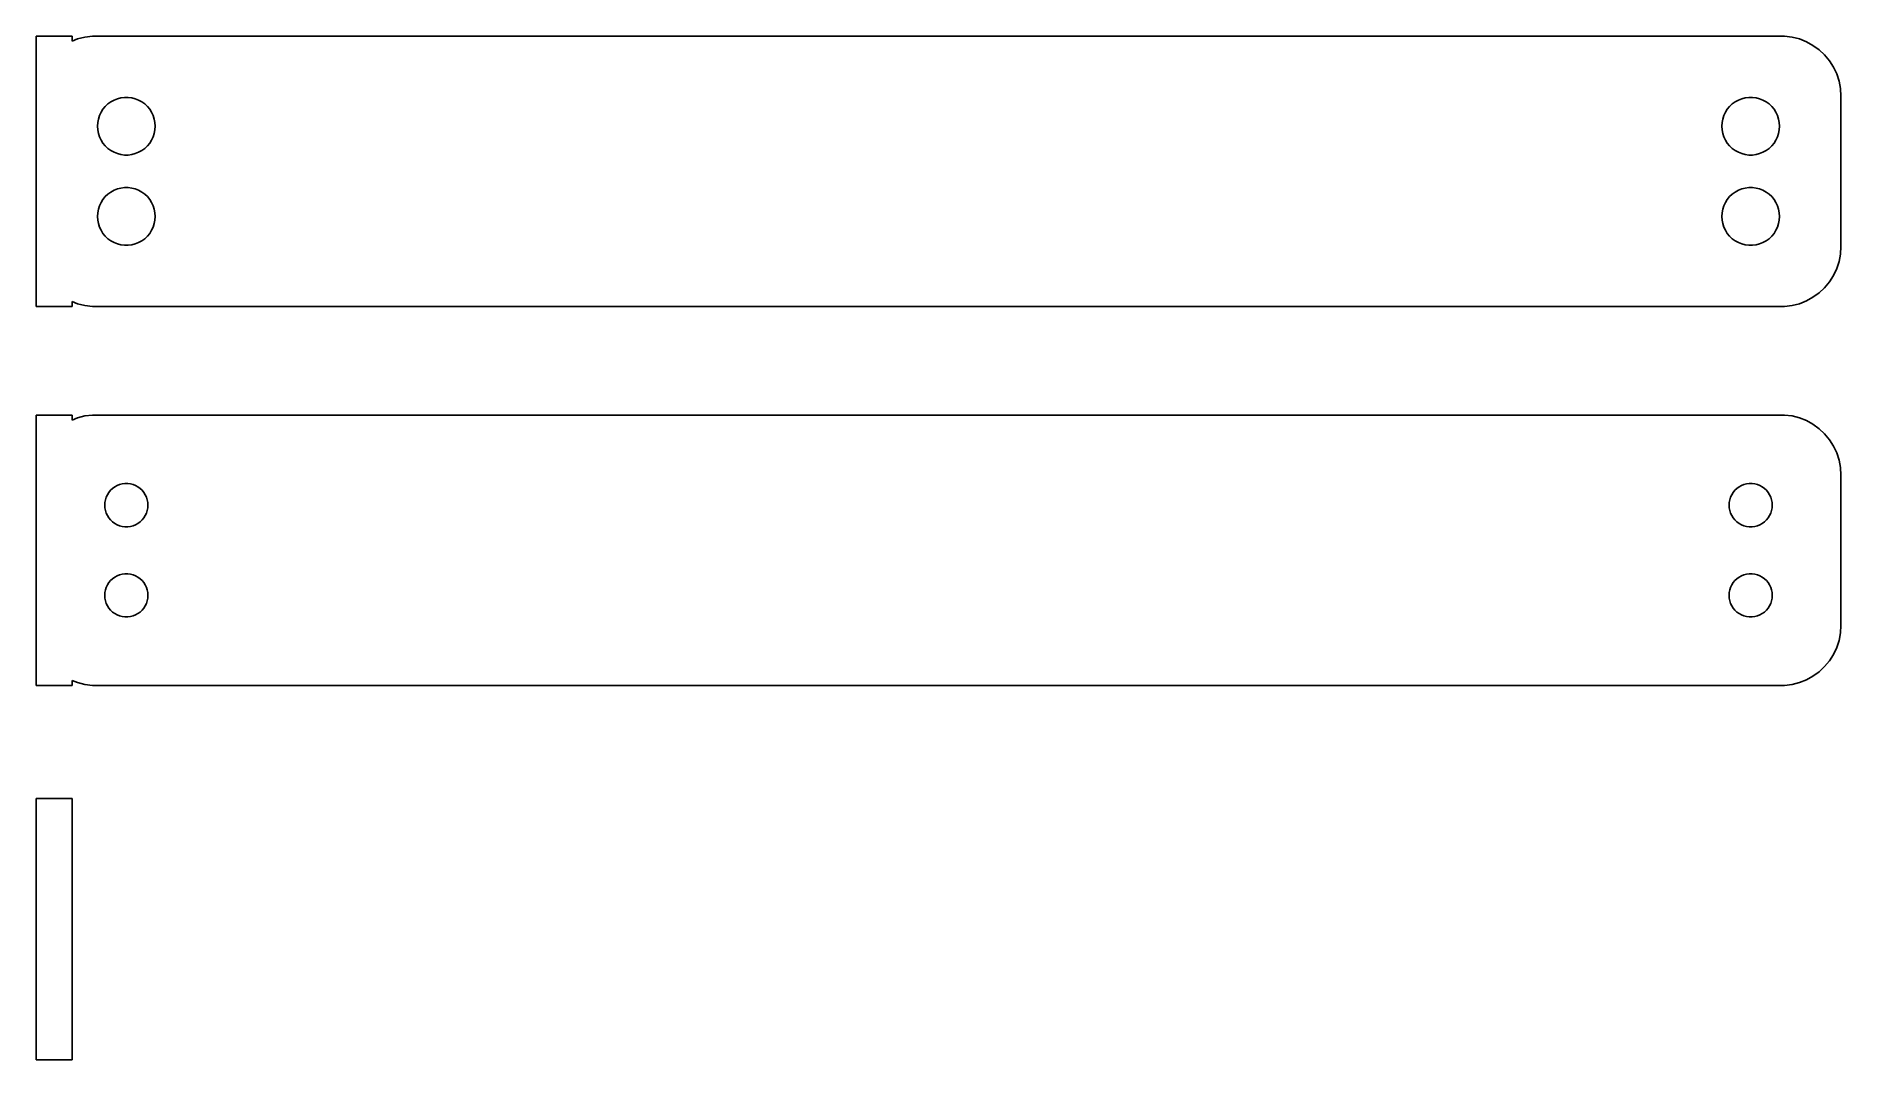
# Model space of a CAD drawing. Header units: metres. Extents: x -75 to 75, y -11 to 74.
import ezdxf

# ---------------------------------------------------------------- set-up
doc = ezdxf.new("R2010")
doc.units = ezdxf.units.M

msp = doc.modelspace()

# ---------------------------------------------------------------- linework, layer by layer
for p, q in [((-72, 74.2401), (-75, 74.2401)), ((-75, 74.2401), (-75, 51.7599)), ((-72, 73.8252), (-72, 74.2401)), ((-71.5451, 74.0053), (-72, 73.8252)), ((-70.9369, 74.1614), (-71.5451, 74.0053)), ((-70.3139, 74.2401), (-70.9369, 74.1614)), ((70.3139, 74.2401), (-70.3139, 74.2401)), ((70.9369, 74.1614), (70.3139, 74.2401)), ((71.5451, 74.0053), (70.9369, 74.1614)), ((72.1289, 73.7741), (71.5451, 74.0053)), ((72.6791, 73.4716), (72.1289, 73.7741)), ((73.1871, 73.1026), (72.6791, 73.4716)), ((73.6448, 72.6727), (73.1871, 73.1026)), ((74.0451, 72.1889), (73.6448, 72.6727)), ((74.3815, 71.6588), (74.0451, 72.1889)), ((74.6489, 71.0906), (74.3815, 71.6588)), ((74.8429, 70.4934), (74.6489, 71.0906)), ((-68.5219, 68.9216), (-68.2416, 69.0325)), ((-68.2416, 69.0325), (-67.9497, 69.1075)), ((-67.9497, 69.1075), (-67.6507, 69.1453)), ((-67.6507, 69.1453), (-67.3493, 69.1453)), ((-67.3493, 69.1453), (-67.0503, 69.1075)), ((-67.0503, 69.1075), (-66.7584, 69.0325)), ((-66.7584, 69.0325), (-66.4781, 68.9216)), ((66.4781, 68.9216), (66.7584, 69.0325)), ((66.7584, 69.0325), (67.0503, 69.1075)), ((67.0503, 69.1075), (67.3493, 69.1453)), ((67.3493, 69.1453), (67.6507, 69.1453)), ((67.6507, 69.1453), (67.9497, 69.1075)), ((67.9497, 69.1075), (68.2416, 69.0325)), ((68.2416, 69.0325), (68.5219, 68.9216)), ((74.9606, 69.8767), (74.8429, 70.4934)), ((75, 69.25), (74.9606, 69.8767)), ((75, 56.75), (75, 69.25)), ((-69.8246, 67.3468), (-69.7315, 67.6335)), ((-69.7315, 67.6335), (-69.6031, 67.9062)), ((-69.6031, 67.9062), (-69.4416, 68.1607)), ((-69.4416, 68.1607), (-69.2495, 68.3929)), ((-69.2495, 68.3929), (-69.0298, 68.5992)), ((-69.0298, 68.5992), (-68.786, 68.7764)), ((-68.786, 68.7764), (-68.5219, 68.9216)), ((-66.4781, 68.9216), (-66.214, 68.7764)), ((-66.214, 68.7764), (-65.9702, 68.5992)), ((-65.9702, 68.5992), (-65.7505, 68.3929)), ((-65.7505, 68.3929), (-65.5583, 68.1607)), ((-65.5583, 68.1607), (-65.3969, 67.9062)), ((-65.3969, 67.9062), (-65.2685, 67.6335)), ((-65.2685, 67.6335), (-65.1754, 67.3468)), ((65.1754, 67.3468), (65.2685, 67.6335)), ((65.2685, 67.6335), (65.3969, 67.9062)), ((65.3969, 67.9062), (65.5583, 68.1607)), ((65.5583, 68.1607), (65.7505, 68.3929)), ((65.7505, 68.3929), (65.9702, 68.5992)), ((65.9702, 68.5992), (66.214, 68.7764)), ((66.214, 68.7764), (66.4781, 68.9216)), ((68.5219, 68.9216), (68.786, 68.7764)), ((68.786, 68.7764), (69.0298, 68.5992)), ((69.0298, 68.5992), (69.2495, 68.3929)), ((69.2495, 68.3929), (69.4416, 68.1607)), ((69.4416, 68.1607), (69.6031, 67.9062)), ((69.6031, 67.9062), (69.7315, 67.6335)), ((69.7315, 67.6335), (69.8246, 67.3468)), ((-69.9, 66.75), (-69.8811, 67.0508)), ((-69.8811, 66.4492), (-69.9, 66.75)), ((-69.8811, 67.0508), (-69.8246, 67.3468)), ((-69.8246, 66.1531), (-69.8811, 66.4492)), ((-69.7315, 65.8665), (-69.8246, 66.1531)), ((-65.1754, 66.1531), (-65.2685, 65.8665)), ((-65.1754, 67.3468), (-65.1189, 67.0508)), ((-65.1189, 66.4492), (-65.1754, 66.1531)), ((-65.1189, 67.0508), (-65.1, 66.75)), ((-65.1, 66.75), (-65.1189, 66.4492)), ((65.1, 66.75), (65.1189, 67.0508)), ((65.1189, 66.4492), (65.1, 66.75)), ((65.1189, 67.0508), (65.1754, 67.3468)), ((65.1754, 66.1531), (65.1189, 66.4492)), ((65.2685, 65.8665), (65.1754, 66.1531)), ((69.8246, 66.1531), (69.7315, 65.8665)), ((69.8246, 67.3468), (69.8811, 67.0508)), ((69.8811, 66.4492), (69.8246, 66.1531)), ((69.8811, 67.0508), (69.9, 66.75)), ((69.9, 66.75), (69.8811, 66.4492)), ((-69.6031, 65.5938), (-69.7315, 65.8665)), ((-69.4416, 65.3393), (-69.6031, 65.5938)), ((-69.2495, 65.1071), (-69.4416, 65.3393)), ((-69.0298, 64.9008), (-69.2495, 65.1071)), ((-68.786, 64.7236), (-69.0298, 64.9008)), ((-68.5219, 64.5784), (-68.786, 64.7236)), ((-68.2416, 64.4675), (-68.5219, 64.5784)), ((-66.4781, 64.5784), (-66.7584, 64.4675)), ((-66.214, 64.7236), (-66.4781, 64.5784)), ((-65.9702, 64.9008), (-66.214, 64.7236)), ((-65.7505, 65.1071), (-65.9702, 64.9008)), ((-65.5583, 65.3393), (-65.7505, 65.1071)), ((-65.3969, 65.5938), (-65.5583, 65.3393)), ((-65.2685, 65.8665), (-65.3969, 65.5938)), ((65.3969, 65.5938), (65.2685, 65.8665)), ((65.5583, 65.3393), (65.3969, 65.5938)), ((65.7505, 65.1071), (65.5583, 65.3393)), ((65.9702, 64.9008), (65.7505, 65.1071)), ((66.214, 64.7236), (65.9702, 64.9008)), ((66.4781, 64.5784), (66.214, 64.7236)), ((66.7584, 64.4675), (66.4781, 64.5784)), ((68.5219, 64.5784), (68.2416, 64.4675)), ((68.786, 64.7236), (68.5219, 64.5784)), ((69.0298, 64.9008), (68.786, 64.7236)), ((69.2495, 65.1071), (69.0298, 64.9008)), ((69.4416, 65.3393), (69.2495, 65.1071)), ((69.6031, 65.5938), (69.4416, 65.3393)), ((69.7315, 65.8665), (69.6031, 65.5938)), ((-67.9497, 64.3925), (-68.2416, 64.4675)), ((-67.6507, 64.3547), (-67.9497, 64.3925)), ((-67.3493, 64.3547), (-67.6507, 64.3547)), ((-67.0503, 64.3925), (-67.3493, 64.3547)), ((-66.7584, 64.4675), (-67.0503, 64.3925)), ((67.0503, 64.3925), (66.7584, 64.4675)), ((67.3493, 64.3547), (67.0503, 64.3925)), ((67.6507, 64.3547), (67.3493, 64.3547)), ((67.9497, 64.3925), (67.6507, 64.3547)), ((68.2416, 64.4675), (67.9497, 64.3925)), ((-68.5219, 61.4216), (-68.2416, 61.5325)), ((-68.2416, 61.5325), (-67.9497, 61.6075)), ((-67.9497, 61.6075), (-67.6507, 61.6453)), ((-67.6507, 61.6453), (-67.3493, 61.6453)), ((-67.3493, 61.6453), (-67.0503, 61.6075)), ((-67.0503, 61.6075), (-66.7584, 61.5325)), ((-66.7584, 61.5325), (-66.4781, 61.4216)), ((66.4781, 61.4216), (66.7584, 61.5325)), ((66.7584, 61.5325), (67.0503, 61.6075)), ((67.0503, 61.6075), (67.3493, 61.6453)), ((67.3493, 61.6453), (67.6507, 61.6453)), ((67.6507, 61.6453), (67.9497, 61.6075)), ((67.9497, 61.6075), (68.2416, 61.5325)), ((68.2416, 61.5325), (68.5219, 61.4216)), ((-69.8246, 59.8469), (-69.7315, 60.1335)), ((-69.7315, 60.1335), (-69.6031, 60.4062)), ((-69.6031, 60.4062), (-69.4416, 60.6607)), ((-69.4416, 60.6607), (-69.2495, 60.8929)), ((-69.2495, 60.8929), (-69.0298, 61.0992)), ((-69.0298, 61.0992), (-68.786, 61.2764)), ((-68.786, 61.2764), (-68.5219, 61.4216)), ((-66.4781, 61.4216), (-66.214, 61.2764)), ((-66.214, 61.2764), (-65.9702, 61.0992)), ((-65.9702, 61.0992), (-65.7505, 60.8929)), ((-65.7505, 60.8929), (-65.5583, 60.6607)), ((-65.5583, 60.6607), (-65.3969, 60.4062)), ((-65.3969, 60.4062), (-65.2685, 60.1335)), ((-65.2685, 60.1335), (-65.1754, 59.8469)), ((65.1754, 59.8469), (65.2685, 60.1335)), ((65.2685, 60.1335), (65.3969, 60.4062)), ((65.3969, 60.4062), (65.5583, 60.6607)), ((65.5583, 60.6607), (65.7505, 60.8929)), ((65.7505, 60.8929), (65.9702, 61.0992)), ((65.9702, 61.0992), (66.214, 61.2764)), ((66.214, 61.2764), (66.4781, 61.4216)), ((68.5219, 61.4216), (68.786, 61.2764)), ((68.786, 61.2764), (69.0298, 61.0992)), ((69.0298, 61.0992), (69.2495, 60.8929)), ((69.2495, 60.8929), (69.4416, 60.6607)), ((69.4416, 60.6607), (69.6031, 60.4062)), ((69.6031, 60.4062), (69.7315, 60.1335)), ((69.7315, 60.1335), (69.8246, 59.8469)), ((-69.9, 59.25), (-69.8811, 59.5508)), ((-69.8811, 58.9492), (-69.9, 59.25)), ((-69.8811, 59.5508), (-69.8246, 59.8469)), ((-69.8246, 58.6532), (-69.8811, 58.9492)), ((-69.7315, 58.3665), (-69.8246, 58.6532)), ((-65.1754, 58.6532), (-65.2685, 58.3665)), ((-65.1754, 59.8469), (-65.1189, 59.5508)), ((-65.1189, 58.9492), (-65.1754, 58.6532)), ((-65.1189, 59.5508), (-65.1, 59.25)), ((-65.1, 59.25), (-65.1189, 58.9492)), ((65.1, 59.25), (65.1189, 59.5508)), ((65.1189, 58.9492), (65.1, 59.25)), ((65.1189, 59.5508), (65.1754, 59.8469)), ((65.1754, 58.6532), (65.1189, 58.9492)), ((65.2685, 58.3665), (65.1754, 58.6532)), ((69.8246, 58.6532), (69.7315, 58.3665)), ((69.8246, 59.8469), (69.8811, 59.5508)), ((69.8811, 58.9492), (69.8246, 58.6532)), ((69.8811, 59.5508), (69.9, 59.25)), ((69.9, 59.25), (69.8811, 58.9492)), ((-69.6031, 58.0938), (-69.7315, 58.3665)), ((-69.4416, 57.8393), (-69.6031, 58.0938)), ((-69.2495, 57.6071), (-69.4416, 57.8393)), ((-69.0298, 57.4008), (-69.2495, 57.6071)), ((-68.786, 57.2236), (-69.0298, 57.4008)), ((-68.5219, 57.0784), (-68.786, 57.2236)), ((-68.2416, 56.9675), (-68.5219, 57.0784)), ((-66.4781, 57.0784), (-66.7584, 56.9675)), ((-66.214, 57.2236), (-66.4781, 57.0784)), ((-65.9702, 57.4008), (-66.214, 57.2236)), ((-65.7505, 57.6071), (-65.9702, 57.4008)), ((-65.5583, 57.8393), (-65.7505, 57.6071)), ((-65.3969, 58.0938), (-65.5583, 57.8393)), ((-65.2685, 58.3665), (-65.3969, 58.0938)), ((65.3969, 58.0938), (65.2685, 58.3665)), ((65.5583, 57.8393), (65.3969, 58.0938)), ((65.7505, 57.6071), (65.5583, 57.8393)), ((65.9702, 57.4008), (65.7505, 57.6071)), ((66.214, 57.2236), (65.9702, 57.4008)), ((66.4781, 57.0784), (66.214, 57.2236)), ((66.7584, 56.9675), (66.4781, 57.0784)), ((68.5219, 57.0784), (68.2416, 56.9675)), ((68.786, 57.2236), (68.5219, 57.0784)), ((69.0298, 57.4008), (68.786, 57.2236)), ((69.2495, 57.6071), (69.0298, 57.4008)), ((69.4416, 57.8393), (69.2495, 57.6071)), ((69.6031, 58.0938), (69.4416, 57.8393)), ((69.7315, 58.3665), (69.6031, 58.0938)), ((-67.9497, 56.8925), (-68.2416, 56.9675)), ((-67.6507, 56.8547), (-67.9497, 56.8925)), ((-67.3493, 56.8547), (-67.6507, 56.8547)), ((-67.0503, 56.8925), (-67.3493, 56.8547)), ((-66.7584, 56.9675), (-67.0503, 56.8925)), ((67.0503, 56.8925), (66.7584, 56.9675)), ((67.3493, 56.8547), (67.0503, 56.8925)), ((67.6507, 56.8547), (67.3493, 56.8547)), ((67.9497, 56.8925), (67.6507, 56.8547)), ((68.2416, 56.9675), (67.9497, 56.8925)), ((74.6489, 54.9094), (74.8429, 55.5066)), ((74.8429, 55.5066), (74.9606, 56.1233)), ((74.9606, 56.1233), (75, 56.75)), ((74.0451, 53.8111), (74.3815, 54.3412)), ((74.3815, 54.3412), (74.6489, 54.9094)), ((72.1289, 52.2259), (72.6791, 52.5284)), ((72.6791, 52.5284), (73.1871, 52.8974)), ((73.1871, 52.8974), (73.6448, 53.3273)), ((73.6448, 53.3273), (74.0451, 53.8111)), ((-75, 51.7599), (-72, 51.7599)), ((-72, 52.1748), (-71.5451, 51.9947)), ((-72, 51.7599), (-72, 52.1748)), ((-71.5451, 51.9947), (-70.9369, 51.8386)), ((-70.9369, 51.8386), (-70.3139, 51.7599)), ((-70.3139, 51.7599), (70.3139, 51.7599)), ((70.3139, 51.7599), (70.9369, 51.8386)), ((70.9369, 51.8386), (71.5451, 51.9947)), ((71.5451, 51.9947), (72.1289, 52.2259)), ((-72, 42.7401), (-75, 42.7401)), ((-75, 42.7401), (-75, 20.2599)), ((-72, 42.3252), (-72, 42.7401)), ((-71.5451, 42.5053), (-72, 42.3252)), ((-70.9369, 42.6614), (-71.5451, 42.5053)), ((-70.3139, 42.7401), (-70.9369, 42.6614)), ((70.3139, 42.7401), (-70.3139, 42.7401)), ((70.9369, 42.6614), (70.3139, 42.7401)), ((71.5451, 42.5053), (70.9369, 42.6614)), ((72.1289, 42.2741), (71.5451, 42.5053)), ((72.6791, 41.9716), (72.1289, 42.2741)), ((73.1871, 41.6026), (72.6791, 41.9716)), ((73.6448, 41.1727), (73.1871, 41.6026)), ((74.0451, 40.6889), (73.6448, 41.1727)), ((74.3815, 40.1588), (74.0451, 40.6889)), ((74.6489, 39.5906), (74.3815, 40.1588)), ((74.8429, 38.9934), (74.6489, 39.5906)), ((74.9606, 38.3767), (74.8429, 38.9934)), ((75, 37.75), (74.9606, 38.3767)), ((75, 25.25), (75, 37.75)), ((-69.1736, 35.9126), (-69.0773, 36.1171)), ((-69.0773, 36.1171), (-68.9562, 36.308)), ((-68.9562, 36.308), (-68.8121, 36.4822)), ((-68.8121, 36.4822), (-68.6474, 36.6369)), ((-68.6474, 36.6369), (-68.4645, 36.7698)), ((-68.4645, 36.7698), (-68.2664, 36.8787)), ((-68.2664, 36.8787), (-68.0562, 36.9619)), ((-68.0562, 36.9619), (-67.8373, 37.0181)), ((-67.8373, 37.0181), (-67.613, 37.0464)), ((-67.613, 37.0464), (-67.387, 37.0464)), ((-67.387, 37.0464), (-67.1627, 37.0181)), ((-67.1627, 37.0181), (-66.9438, 36.9619)), ((-66.9438, 36.9619), (-66.7336, 36.8787)), ((-66.7336, 36.8787), (-66.5355, 36.7698)), ((-66.5355, 36.7698), (-66.3526, 36.6369)), ((-66.3526, 36.6369), (-66.1879, 36.4822)), ((-66.1879, 36.4822), (-66.0438, 36.308)), ((-66.0438, 36.308), (-65.9226, 36.1171)), ((-65.9226, 36.1171), (-65.8264, 35.9126)), ((65.8264, 35.9126), (65.9226, 36.1171)), ((65.9226, 36.1171), (66.0438, 36.308)), ((66.0438, 36.308), (66.1879, 36.4822)), ((66.1879, 36.4822), (66.3526, 36.6369)), ((66.3526, 36.6369), (66.5355, 36.7698)), ((66.5355, 36.7698), (66.7336, 36.8787)), ((66.7336, 36.8787), (66.9438, 36.9619)), ((66.9438, 36.9619), (67.1627, 37.0181)), ((67.1627, 37.0181), (67.387, 37.0464)), ((67.387, 37.0464), (67.613, 37.0464)), ((67.613, 37.0464), (67.8373, 37.0181)), ((67.8373, 37.0181), (68.0562, 36.9619)), ((68.0562, 36.9619), (68.2664, 36.8787)), ((68.2664, 36.8787), (68.4645, 36.7698)), ((68.4645, 36.7698), (68.6474, 36.6369)), ((68.6474, 36.6369), (68.8121, 36.4822)), ((68.8121, 36.4822), (68.9562, 36.308)), ((68.9562, 36.308), (69.0773, 36.1171)), ((69.0773, 36.1171), (69.1736, 35.9126)), ((-69.3, 35.25), (-69.2858, 35.4756)), ((-69.2858, 35.0244), (-69.3, 35.25)), ((-69.2858, 35.4756), (-69.2434, 35.6976)), ((-69.2434, 34.8024), (-69.2858, 35.0244)), ((-69.2434, 35.6976), (-69.1736, 35.9126)), ((-69.1736, 34.5874), (-69.2434, 34.8024)), ((-69.0773, 34.3828), (-69.1736, 34.5874)), ((-65.8264, 34.5874), (-65.9226, 34.3828)), ((-65.8264, 35.9126), (-65.7565, 35.6976)), ((-65.7565, 34.8024), (-65.8264, 34.5874)), ((-65.7565, 35.6976), (-65.7142, 35.4756)), ((-65.7142, 35.0244), (-65.7565, 34.8024)), ((-65.7142, 35.4756), (-65.7, 35.25)), ((-65.7, 35.25), (-65.7142, 35.0244)), ((65.7, 35.25), (65.7142, 35.4756)), ((65.7142, 35.0244), (65.7, 35.25)), ((65.7142, 35.4756), (65.7565, 35.6976)), ((65.7565, 34.8024), (65.7142, 35.0244)), ((65.7565, 35.6976), (65.8264, 35.9126)), ((65.8264, 34.5874), (65.7565, 34.8024)), ((65.9226, 34.3828), (65.8264, 34.5874)), ((69.1736, 34.5874), (69.0773, 34.3828)), ((69.1736, 35.9126), (69.2434, 35.6976)), ((69.2434, 34.8024), (69.1736, 34.5874)), ((69.2434, 35.6976), (69.2858, 35.4756)), ((69.2858, 35.0244), (69.2434, 34.8024)), ((69.2858, 35.4756), (69.3, 35.25)), ((69.3, 35.25), (69.2858, 35.0244)), ((-68.9562, 34.192), (-69.0773, 34.3828)), ((-68.8121, 34.0178), (-68.9562, 34.192)), ((-68.6474, 33.8631), (-68.8121, 34.0178)), ((-68.4645, 33.7302), (-68.6474, 33.8631)), ((-68.2664, 33.6213), (-68.4645, 33.7302)), ((-68.0562, 33.5381), (-68.2664, 33.6213)), ((-67.8373, 33.4819), (-68.0562, 33.5381)), ((-67.613, 33.4536), (-67.8373, 33.4819)), ((-67.387, 33.4536), (-67.613, 33.4536)), ((-67.1627, 33.4819), (-67.387, 33.4536)), ((-66.9438, 33.5381), (-67.1627, 33.4819)), ((-66.7336, 33.6213), (-66.9438, 33.5381)), ((-66.5355, 33.7302), (-66.7336, 33.6213)), ((-66.3526, 33.8631), (-66.5355, 33.7302)), ((-66.1879, 34.0178), (-66.3526, 33.8631)), ((-66.0438, 34.192), (-66.1879, 34.0178)), ((-65.9226, 34.3828), (-66.0438, 34.192)), ((66.0438, 34.192), (65.9226, 34.3828)), ((66.1879, 34.0178), (66.0438, 34.192)), ((66.3526, 33.8631), (66.1879, 34.0178)), ((66.5355, 33.7302), (66.3526, 33.8631)), ((66.7336, 33.6213), (66.5355, 33.7302)), ((66.9438, 33.5381), (66.7336, 33.6213)), ((67.1627, 33.4819), (66.9438, 33.5381)), ((67.387, 33.4536), (67.1627, 33.4819)), ((67.613, 33.4536), (67.387, 33.4536)), ((67.8373, 33.4819), (67.613, 33.4536)), ((68.0562, 33.5381), (67.8373, 33.4819)), ((68.2664, 33.6213), (68.0562, 33.5381)), ((68.4645, 33.7302), (68.2664, 33.6213)), ((68.6474, 33.8631), (68.4645, 33.7302)), ((68.8121, 34.0178), (68.6474, 33.8631)), ((68.9562, 34.192), (68.8121, 34.0178)), ((69.0773, 34.3828), (68.9562, 34.192)), ((-69.1736, 28.4126), (-69.0773, 28.6172)), ((-69.0773, 28.6172), (-68.9562, 28.808)), ((-68.9562, 28.808), (-68.8121, 28.9822)), ((-68.8121, 28.9822), (-68.6474, 29.1369)), ((-68.6474, 29.1369), (-68.4645, 29.2698)), ((-68.4645, 29.2698), (-68.2664, 29.3787)), ((-68.2664, 29.3787), (-68.0562, 29.4619)), ((-68.0562, 29.4619), (-67.8373, 29.5181)), ((-67.8373, 29.5181), (-67.613, 29.5464)), ((-67.613, 29.5464), (-67.387, 29.5464)), ((-67.387, 29.5464), (-67.1627, 29.5181)), ((-67.1627, 29.5181), (-66.9438, 29.4619)), ((-66.9438, 29.4619), (-66.7336, 29.3787)), ((-66.7336, 29.3787), (-66.5355, 29.2698)), ((-66.5355, 29.2698), (-66.3526, 29.1369)), ((-66.3526, 29.1369), (-66.1879, 28.9822)), ((-66.1879, 28.9822), (-66.0438, 28.808)), ((-66.0438, 28.808), (-65.9226, 28.6172)), ((-65.9226, 28.6172), (-65.8264, 28.4126)), ((65.8264, 28.4126), (65.9226, 28.6172)), ((65.9226, 28.6172), (66.0438, 28.808)), ((66.0438, 28.808), (66.1879, 28.9822)), ((66.1879, 28.9822), (66.3526, 29.1369)), ((66.3526, 29.1369), (66.5355, 29.2698)), ((66.5355, 29.2698), (66.7336, 29.3787)), ((66.7336, 29.3787), (66.9438, 29.4619)), ((66.9438, 29.4619), (67.1627, 29.5181)), ((67.1627, 29.5181), (67.387, 29.5464)), ((67.387, 29.5464), (67.613, 29.5464)), ((67.613, 29.5464), (67.8373, 29.5181)), ((67.8373, 29.5181), (68.0562, 29.4619)), ((68.0562, 29.4619), (68.2664, 29.3787)), ((68.2664, 29.3787), (68.4645, 29.2698)), ((68.4645, 29.2698), (68.6474, 29.1369)), ((68.6474, 29.1369), (68.8121, 28.9822)), ((68.8121, 28.9822), (68.9562, 28.808)), ((68.9562, 28.808), (69.0773, 28.6172)), ((69.0773, 28.6172), (69.1736, 28.4126)), ((-69.3, 27.75), (-69.2858, 27.9756)), ((-69.2858, 27.5244), (-69.3, 27.75)), ((-69.2858, 27.9756), (-69.2434, 28.1976)), ((-69.2434, 27.3024), (-69.2858, 27.5244)), ((-69.2434, 28.1976), (-69.1736, 28.4126)), ((-69.1736, 27.0874), (-69.2434, 27.3024)), ((-69.0773, 26.8829), (-69.1736, 27.0874)), ((-65.8264, 27.0874), (-65.9226, 26.8829)), ((-65.8264, 28.4126), (-65.7565, 28.1976)), ((-65.7565, 27.3024), (-65.8264, 27.0874)), ((-65.7565, 28.1976), (-65.7142, 27.9756)), ((-65.7142, 27.5244), (-65.7565, 27.3024)), ((-65.7142, 27.9756), (-65.7, 27.75)), ((-65.7, 27.75), (-65.7142, 27.5244)), ((65.7, 27.75), (65.7142, 27.9756)), ((65.7142, 27.5244), (65.7, 27.75)), ((65.7142, 27.9756), (65.7565, 28.1976)), ((65.7565, 27.3024), (65.7142, 27.5244)), ((65.7565, 28.1976), (65.8264, 28.4126)), ((65.8264, 27.0874), (65.7565, 27.3024)), ((65.9226, 26.8829), (65.8264, 27.0874)), ((69.1736, 27.0874), (69.0773, 26.8829)), ((69.1736, 28.4126), (69.2434, 28.1976)), ((69.2434, 27.3024), (69.1736, 27.0874)), ((69.2434, 28.1976), (69.2858, 27.9756)), ((69.2858, 27.5244), (69.2434, 27.3024)), ((69.2858, 27.9756), (69.3, 27.75)), ((69.3, 27.75), (69.2858, 27.5244)), ((-68.9562, 26.692), (-69.0773, 26.8829)), ((-68.8121, 26.5178), (-68.9562, 26.692)), ((-68.6474, 26.3631), (-68.8121, 26.5178)), ((-68.4645, 26.2302), (-68.6474, 26.3631)), ((-68.2664, 26.1213), (-68.4645, 26.2302)), ((-68.0562, 26.0381), (-68.2664, 26.1213)), ((-67.8373, 25.9819), (-68.0562, 26.0381)), ((-67.613, 25.9536), (-67.8373, 25.9819)), ((-67.387, 25.9536), (-67.613, 25.9536)), ((-67.1627, 25.9819), (-67.387, 25.9536)), ((-66.9438, 26.0381), (-67.1627, 25.9819)), ((-66.7336, 26.1213), (-66.9438, 26.0381)), ((-66.5355, 26.2302), (-66.7336, 26.1213)), ((-66.3526, 26.3631), (-66.5355, 26.2302)), ((-66.1879, 26.5178), (-66.3526, 26.3631)), ((-66.0438, 26.692), (-66.1879, 26.5178)), ((-65.9226, 26.8829), (-66.0438, 26.692)), ((66.0438, 26.692), (65.9226, 26.8829)), ((66.1879, 26.5178), (66.0438, 26.692)), ((66.3526, 26.3631), (66.1879, 26.5178)), ((66.5355, 26.2302), (66.3526, 26.3631)), ((66.7336, 26.1213), (66.5355, 26.2302)), ((66.9438, 26.0381), (66.7336, 26.1213)), ((67.1627, 25.9819), (66.9438, 26.0381)), ((67.387, 25.9536), (67.1627, 25.9819)), ((67.613, 25.9536), (67.387, 25.9536)), ((67.8373, 25.9819), (67.613, 25.9536)), ((68.0562, 26.0381), (67.8373, 25.9819)), ((68.2664, 26.1213), (68.0562, 26.0381)), ((68.4645, 26.2302), (68.2664, 26.1213)), ((68.6474, 26.3631), (68.4645, 26.2302)), ((68.8121, 26.5178), (68.6474, 26.3631)), ((68.9562, 26.692), (68.8121, 26.5178)), ((69.0773, 26.8829), (68.9562, 26.692)), ((74.6489, 23.4094), (74.8429, 24.0066)), ((74.8429, 24.0066), (74.9606, 24.6233)), ((74.9606, 24.6233), (75, 25.25)), ((74.0451, 22.3111), (74.3815, 22.8412)), ((74.3815, 22.8412), (74.6489, 23.4094)), ((72.1289, 20.7259), (72.6791, 21.0284)), ((72.6791, 21.0284), (73.1871, 21.3974)), ((73.1871, 21.3974), (73.6448, 21.8273)), ((73.6448, 21.8273), (74.0451, 22.3111)), ((-75, 20.2599), (-72, 20.2599)), ((-72, 20.6748), (-71.5451, 20.4947)), ((-72, 20.2599), (-72, 20.6748)), ((-71.5451, 20.4947), (-70.9369, 20.3386)), ((-70.9369, 20.3386), (-70.3139, 20.2599)), ((-70.3139, 20.2599), (70.3139, 20.2599)), ((70.3139, 20.2599), (70.9369, 20.3386)), ((70.9369, 20.3386), (71.5451, 20.4947)), ((71.5451, 20.4947), (72.1289, 20.7259)), ((-72, 10.8648), (-75, 10.8648)), ((-75, 10.8648), (-75, -10.8648)), ((-72, -10.8648), (-72, 10.8648)), ((-75, -10.8648), (-72, -10.8648))]:
    msp.add_line(p, q)

doc.saveas('drawing.dxf')
